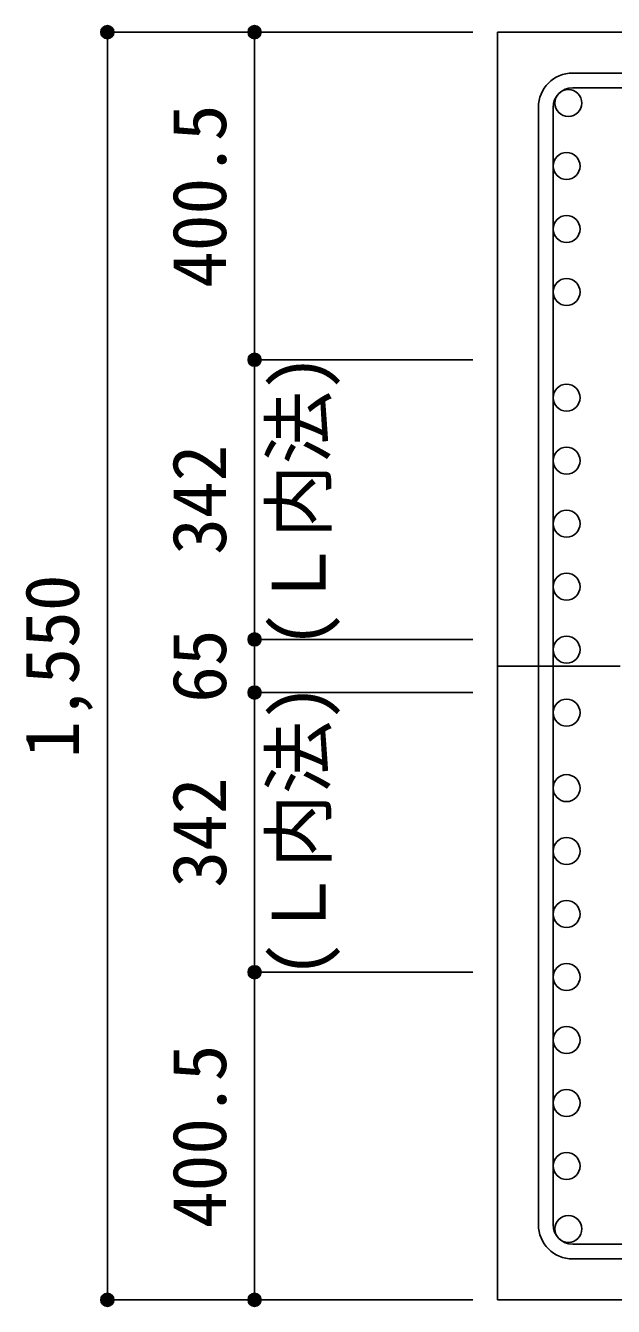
# Model space of a CAD drawing. Units: millimetres at full size, sheet at 1:30. Extents: x -5973 to 5954, y -4195 to 4201.
# Drawn here: x -800 to -81, y -2525 to -959 of the extents above; entities that cross this region are included whole.
import ezdxf
from ezdxf.enums import TextEntityAlignment as Align

# ---------------------------------------------------------------- set-up
doc = ezdxf.new("R2010")
doc.units = ezdxf.units.MM
doc.header["$LTSCALE"] = 30
doc.header["$PDMODE"] = 32
doc.header["$PDSIZE"] = 15
doc.linetypes.add('CHAIN1', pattern=[8, 5, -1, 1, -1])
for name, color, linetype in [('0-1_躯体線', 2, 'Continuous'), ('0-3_立上り筋', 3, 'Continuous'), ('0-4_フープ筋', 7, 'Continuous'), ('0-7_文字', 4, 'Continuous'), ('0-D_寸法', 4, 'Continuous')]:
    doc.layers.add(name, color=color, linetype=linetype)
doc.styles.add('ＭＳ ゴシック', font='')
doc.styles.get('ＭＳ ゴシック').set_extended_font_data('MS Gothic')

msp = doc.modelspace()

# ---------------------------------------------------------------- linework, layer by layer
at = {"layer": '0-1_躯体線'}
for p, q in [((-222.56, -967.16), (-222.56, -2517.16)), ((1727.44, -967.16), (-222.56, -967.16)), ((-222.56, -2517.16), (160.44, -2517.16))]:
    msp.add_line(p, q, dxfattribs=at)
at = {"layer": '0-3_立上り筋'}
for centre in [(-135.87, -1053.86), (-138.06, -1130.86), (-138.06, -1207.86), (-138.06, -1284.86), (-138.06, -1414.16), (-138.06, -1491.16), (-138.06, -1568.16), (-138.06, -1645.16), (-138.06, -1722.16), (-138.06, -1799.16), (-138.06, -1891.47), (-138.06, -1968.47), (-138.06, -2045.47), (-138.06, -2122.47), (-138.06, -2199.47), (-138.06, -2276.47), (-138.06, -2353.47), (-135.87, -2430.47)]:
    msp.add_circle(centre, 16.5, dxfattribs=at)
at = {"layer": '0-4_フープ筋'}
for p, q in [((-130.56, -1017.16), (1235.44, -1017.16)), ((-130.56, -1035.16), (1235.44, -1035.16)), ((-172.56, -1059.16), (-172.56, -2425.16)), ((-154.56, -1059.16), (-154.56, -2425.16)), ((-130.56, -2449.16), (1235.44, -2449.16)), ((-130.56, -2467.16), (1235.44, -2467.16))]:
    msp.add_line(p, q, dxfattribs=at)
for centre, radius, start, end in [((-130.56, -1059.16), 42, 90, 180), ((-130.56, -1059.16), 24, 90, 180), ((-130.56, -2425.16), 42, 180, 270), ((-130.56, -2425.16), 24, 180, 270)]:
    msp.add_arc(centre, radius, start, end, dxfattribs=at)
at = {"layer": '0-D_寸法'}
for p, q in [((-699.6, -967.16), (-519.6, -967.16)), ((-699.6, -967.16), (-519.6, -967.16)), ((-699.6, -967.16), (-699.6, -2517.16)), ((-699.6, -2517.16), (-699.6, -967.16)), ((-519.6, -967.16), (-519.6, -1367.66)), ((-519.6, -967.16), (-252.56, -967.16)), ((-519.6, -1367.66), (-252.56, -1367.66)), ((-519.6, -1367.66), (-519.6, -1709.66)), ((-519.6, -1709.66), (-252.56, -1709.66)), ((-519.6, -1709.66), (-519.6, -1774.66)), ((-519.6, -1774.66), (-252.56, -1774.66)), ((-519.6, -1774.66), (-519.6, -2116.66)), ((-519.6, -2116.66), (-252.56, -2116.66)), ((-519.6, -2116.66), (-519.6, -2517.16)), ((-699.6, -2517.16), (-519.6, -2517.16)), ((-519.6, -2517.16), (-252.56, -2517.16)), ((-519.6, -2517.16), (-252.56, -2517.16))]:
    msp.add_line(p, q, dxfattribs=at)
at = {"layer": '0-D_寸法', "linetype": 'CHAIN1'}
msp.add_line((-222.56, -1742.16), (1327.44, -1742.16), dxfattribs=at)
at = {"layer": '0-D_寸法'}
for centre, radius in [((-699.6, -967.16), 8), ((-699.6, -967.16), 7.2), ((-699.6, -967.16), 6.4), ((-699.6, -967.16), 5.6), ((-699.6, -967.16), 4.8), ((-699.6, -967.16), 4), ((-699.6, -967.16), 3.2), ((-699.6, -967.16), 2.4), ((-699.6, -967.16), 1.6), ((-699.6, -967.16), 0.8), ((-519.6, -967.16), 8), ((-519.6, -967.16), 7.2), ((-519.6, -967.16), 6.4), ((-519.6, -967.16), 5.6), ((-519.6, -967.16), 4.8), ((-519.6, -967.16), 4), ((-519.6, -967.16), 3.2), ((-519.6, -967.16), 2.4), ((-519.6, -967.16), 1.6), ((-519.6, -967.16), 0.8), ((-519.6, -1367.66), 8), ((-519.6, -1367.66), 7.2), ((-519.6, -1367.66), 6.4), ((-519.6, -1367.66), 5.6), ((-519.6, -1367.66), 4.8), ((-519.6, -1367.66), 4), ((-519.6, -1367.66), 3.2), ((-519.6, -1367.66), 2.4), ((-519.6, -1367.66), 1.6), ((-519.6, -1367.66), 0.8), ((-519.6, -1709.66), 8), ((-519.6, -1709.66), 7.2), ((-519.6, -1709.66), 6.4), ((-519.6, -1709.66), 5.6), ((-519.6, -1709.66), 4.8), ((-519.6, -1709.66), 4), ((-519.6, -1709.66), 3.2), ((-519.6, -1709.66), 2.4), ((-519.6, -1709.66), 1.6), ((-519.6, -1709.66), 0.8), ((-519.6, -1774.66), 8), ((-519.6, -1774.66), 7.2), ((-519.6, -1774.66), 6.4), ((-519.6, -1774.66), 5.6), ((-519.6, -1774.66), 4.8), ((-519.6, -1774.66), 4), ((-519.6, -1774.66), 3.2), ((-519.6, -1774.66), 2.4), ((-519.6, -1774.66), 1.6), ((-519.6, -1774.66), 0.8), ((-519.6, -2116.66), 8), ((-519.6, -2116.66), 7.2), ((-519.6, -2116.66), 6.4), ((-519.6, -2116.66), 5.6), ((-519.6, -2116.66), 4.8), ((-519.6, -2116.66), 4), ((-519.6, -2116.66), 3.2), ((-519.6, -2116.66), 2.4), ((-519.6, -2116.66), 1.6), ((-519.6, -2116.66), 0.8), ((-699.6, -2517.16), 8), ((-699.6, -2517.16), 7.2), ((-699.6, -2517.16), 6.4), ((-699.6, -2517.16), 5.6), ((-699.6, -2517.16), 4.8), ((-699.6, -2517.16), 4), ((-699.6, -2517.16), 3.2), ((-699.6, -2517.16), 2.4), ((-699.6, -2517.16), 1.6), ((-699.6, -2517.16), 0.8), ((-519.6, -2517.16), 8), ((-519.6, -2517.16), 7.2), ((-519.6, -2517.16), 6.4), ((-519.6, -2517.16), 5.6), ((-519.6, -2517.16), 4.8), ((-519.6, -2517.16), 4), ((-519.6, -2517.16), 3.2), ((-519.6, -2517.16), 2.4), ((-519.6, -2517.16), 1.6), ((-519.6, -2517.16), 0.8)]:
    msp.add_circle(centre, radius, dxfattribs=at)
at = {"layer": '0-D_寸法', "color": 7}
for p in [(-699.6, -967.16), (-519.6, -967.16), (-519.6, -967.16), (-519.6, -1367.66), (-519.6, -1367.66), (-519.6, -1709.66), (-519.6, -1709.66), (-519.6, -1774.66), (-519.6, -1774.66), (-519.6, -2116.66), (-519.6, -2116.66), (-699.6, -2517.16), (-519.6, -2517.16), (-519.6, -2517.16)]:
    msp.add_point(p, dxfattribs=at)

# ---------------------------------------------------------------- texts
at = {"layer": '0-7_文字', "style": 'ＭＳ ゴシック'}
for p in [(-412.9, -1720.53), (-412.9, -2123.8)]:
    msp.add_text('(Ｌ内法)', height=65.98, rotation=90, dxfattribs=at).set_placement(p, align=Align.BOTTOM_LEFT)
at = {"layer": '0-D_寸法', "style": 'ＭＳ ゴシック'}
for s, p in [('400.5', (-534.6, -1279.91)), ('342', (-534.6, -1606.16)), ('1,550', (-714.6, -1854.66)), ('65', (-534.6, -1787.16)), ('342', (-534.6, -2013.16)), ('400.5', (-534.6, -2429.41))]:
    msp.add_text(s, height=65.98, rotation=90, dxfattribs=at).set_placement(p, align=Align.BOTTOM_LEFT)

doc.saveas('drawing.dxf')
